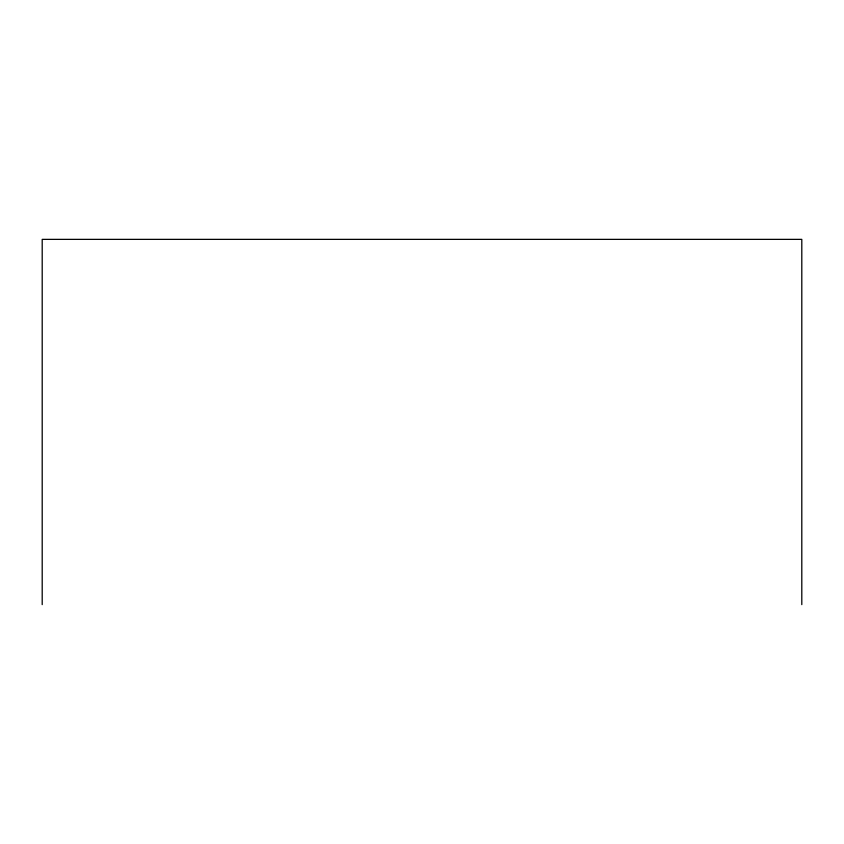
<?xml version="1.0" encoding="UTF-8"?>
<svg xmlns="http://www.w3.org/2000/svg" width="844" height="844" viewBox="0 0 844 844"><rect width="100%" height="100%" fill="white"/><g stroke="black" fill="none" stroke-linecap="round" stroke-linejoin="round"><path stroke-width="1.27" d="M801.8 604.631L801.8 239.369L42.2 239.369L42.2 604.631"/></g></svg>
